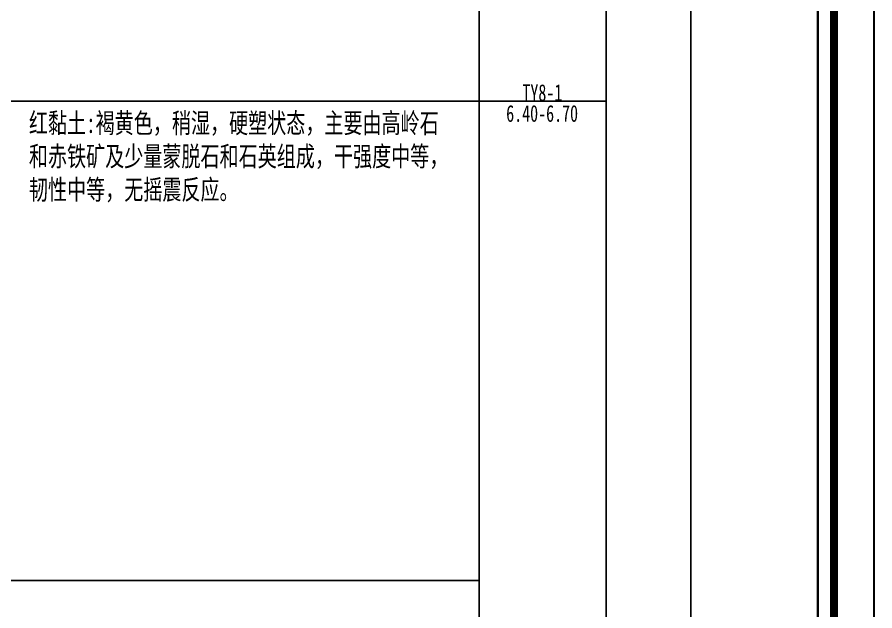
# Model space of a CAD drawing. Extents: x -27 to 2779, y -202 to 95.
# Drawn here: x 1727.7 to 1835.1, y -127.8 to -53.5 of the extents above; entities that cross this region are included whole.
import ezdxf

# ---------------------------------------------------------------- set-up
doc = ezdxf.new("R2010")
doc.units = 0
doc.header["$MEASUREMENT"] = 0
doc.layers.add('ZZT_TC', color=7, linetype='Continuous')
doc.styles.add('BODYCONTENT', font='simfang.ttf', dxfattribs={"width": 0.7, "height": 2.5})

# ---------------------------------------------------------------- blocks, each defined once
blk = doc.blocks.new('block8', base_point=(27, 229))
for points, const_width in [([(0, 0), (210, 0), (210, 297), (0, 297)], 0.25), ([(25, 5), (205, 5), (205, 292), (25, 292)], 1), ([(27, 265), (203, 265), (203, 17), (27, 17)], 0.3)]:
    blk.add_lwpolyline(points, close=True, dxfattribs=dict(const_width=const_width))

msp = doc.modelspace()

# ---------------------------------------------------------------- linework, layer by layer
at = {"layer": 'ZZT_TC'}
for p, q in [((1785.59, 27), (1785.59, -185)), ((1801.49, 27), (1801.49, -185)), ((1812.1, 27), (1812.1, -185)), ((1828, 27), (1828, -185)), ((1726.22, -64), (1785.59, -64)), ((1785.59, -64), (1801.49, -64)), ((1726.22, -124), (1785.59, -124))]:
    msp.add_line(p, q, dxfattribs=at)
at = {"layer": 'ZZT_TC', "color": 7, "const_width": 0.3, "flags": 128}
msp.add_lwpolyline([(1652, 27), (1828, 27), (1828, -185), (1652, -185)], close=True, dxfattribs=at)

# ---------------------------------------------------------------- block references
at = {"layer": 'ZZT_TC'}
msp.add_blockref('block8', (1652, 27), dxfattribs=at)

# ---------------------------------------------------------------- texts
at = {"layer": 'ZZT_TC', "color": 7, "style": 'BODYCONTENT', "width": 0.7}
for s, p in [('TY8-1', (1791, -64)), ('6.40-6.70', (1788.97, -66.6))]:
    msp.add_text(s, height=2.1, dxfattribs=at).set_placement(p)
at = {"layer": 'ZZT_TC', "color": 7, "insert": (1729.22, -65.5), "char_height": 2.5, "width": 53.3735, "attachment_point": 1, "style": 'BODYCONTENT'}
msp.add_mtext('红黏土:褐黄色，稍湿，硬塑状态，主要由高岭石和赤铁矿及少量蒙脱石和石英组成，干强度中等，韧性中等，无摇震反应。', dxfattribs=at)

doc.saveas('drawing.dxf')
